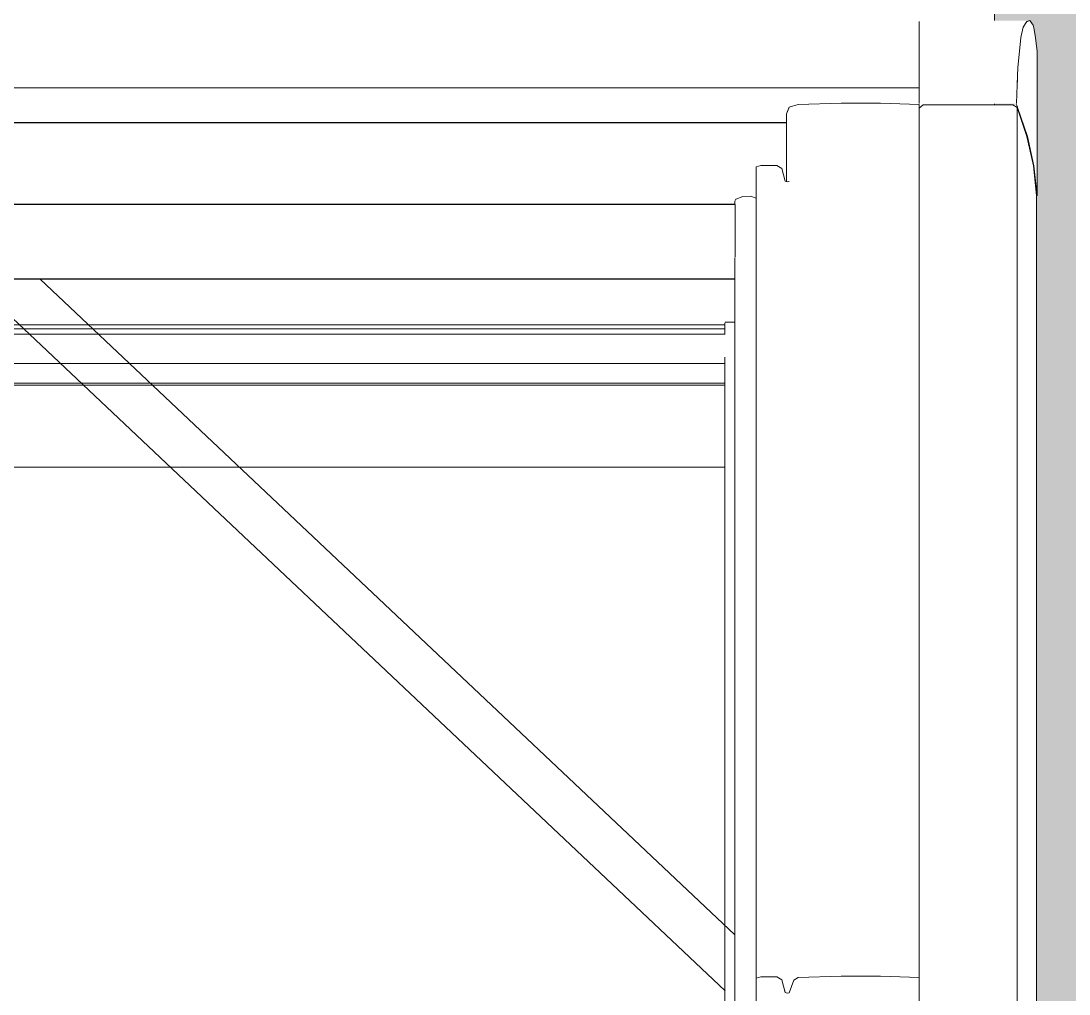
# Model space of a CAD drawing. Header units: metres. Extents: x -3 to 171, y -23 to 41.
# Drawn here: x 5.1048 to 5.5357, y -3.3846 to -2.9844 of the extents above; entities that cross this region are included whole.
import ezdxf

# ---------------------------------------------------------------- set-up
doc = ezdxf.new("R2010")
doc.units = ezdxf.units.M
doc.header["$MEASUREMENT"] = 0
doc.linetypes.add('Achse', pattern=[0.004, 0.002, -0.001, 0, -0.001])
doc.linetypes.add('Wipeout_Contour', pattern=[1, 0, -1])
for name, color, linetype in [('6._Dach PP STG1_1_000 Achsraster', 7, 'Continuous'), ('6._Dach PP STG1_1_325 Dachfenster', 7, 'Continuous'), ('6._Dach PP STG1_1_330 Dachaufbau', 7, 'Continuous')]:
    doc.layers.add(name, color=color, linetype=linetype)

msp = doc.modelspace()

# ---------------------------------------------------------------- hatches: boundary and pattern name
at = {"layer": '6._Dach PP STG1_1_330 Dachaufbau', "linetype": 'Continuous', "lineweight": 0, "true_color": 0x000000}
h = msp.add_hatch(color=18, dxfattribs=at)
h.paths.add_polyline_path([(3.445, -0.4), (3.755, -0.4), (3.755, 0.07), (2.8, 0.07), (2.8, -0.77152), (1.05, -0.77152), (1.05, 0.07), (-0.00106, 0.07), (0.01606, -4.6), (6.325, -4.6), (6.325, -0.82361), (3.445, -0.82361)])
h.paths.add_polyline_path([(3.805, -2.1975), (5.505, -2.1975), (5.505, -3.79873), (3.805, -3.79873)], flags=0)
h.paths.add_polyline_path([(1.075, -3.79873), (1.075, -2.1975), (2.775, -2.1975), (2.775, -3.79873)], flags=0)

# ---------------------------------------------------------------- linework, layer by layer
at = {"layer": '6._Dach PP STG1_1_000 Achsraster', "color": 5, "linetype": 'Achse', "lineweight": 0, "ltscale": 1000}
msp.add_line((-1.5, -3), (21, -3), dxfattribs=at)
at = {"layer": '6._Dach PP STG1_1_330 Dachaufbau', "color": 7, "linetype": 'Continuous', "lineweight": 18, "ltscale": 1000, "flags": 128}
msp.add_lwpolyline([(5.505, -3.79873), (5.505, -2.1975)], dxfattribs=at)

# ---------------------------------------------------------------- next in the draw order: wipeouts: each hides what was drawn before it
at = {"color": 254, "linetype": 'Wipeout_Contour', "lineweight": 0, "ltscale": 47.36213}
msp.add_wipeout([(4.70759, -2.95926), (4.70798, -2.98422), (4.71965, -2.98422), (4.71965, -3.01187), (5.47405, -3.01187), (5.47405, -2.98422), (5.48573, -2.98422), (5.48611, -2.95926)], dxfattribs=at).dxf.layer = '6._Dach PP STG1_1_325 Dachfenster'
at = {"color": 254, "linetype": 'Wipeout_Contour', "lineweight": 0, "ltscale": 33.093057}
msp.add_wipeout([(5.51435, -3.01989), (5.51435, -3.59156), (5.51455, -3.59208), (5.51835, -3.60344), (5.51835, -3.03184)], dxfattribs=at).dxf.layer = '6._Dach PP STG1_1_325 Dachfenster'
at = {"color": 254, "linetype": 'Wipeout_Contour', "lineweight": 0, "ltscale": 33.095595}
msp.add_wipeout([(5.52105, -3.04401), (5.52105, -3.6153), (5.52125, -3.6162), (5.52235, -3.62657), (5.52235, -3.05626)], dxfattribs=at).dxf.layer = '6._Dach PP STG1_1_325 Dachfenster'
at = {"color": 254, "linetype": 'Wipeout_Contour', "lineweight": 0, "ltscale": 38.167715}
msp.add_wipeout([(5.39825, -3.56164), (5.39875, -3.56164), (5.39875, -3.05769), (5.39825, -3.05854), (5.39825, -3.05967), (5.39835, -3.08153)], dxfattribs=at).dxf.layer = '6._Dach PP STG1_1_325 Dachfenster'
at = {"color": 254, "linetype": 'Wipeout_Contour', "lineweight": 0, "ltscale": 25.841486}
msp.add_wipeout([(5.41975, -3.56164), (5.42055, -3.56164), (5.42055, -3.38402), (5.41975, -3.38423)], dxfattribs=at).dxf.layer = '6._Dach PP STG1_1_325 Dachfenster'

# ---------------------------------------------------------------- next in the draw order: wipeouts: each hides what was drawn before it
at = {"color": 254, "linetype": 'Wipeout_Contour', "lineweight": 0, "ltscale": 33.119408}
msp.add_wipeout([(5.51835, -3.03184), (5.51835, -3.60344), (5.51855, -3.60403), (5.52105, -3.6153), (5.52105, -3.04401)], dxfattribs=at).dxf.layer = '6._Dach PP STG1_1_325 Dachfenster'
at = {"color": 254, "linetype": 'Wipeout_Contour', "lineweight": 0, "ltscale": 25.463698}
msp.add_wipeout([(5.39875, -3.05769), (5.39875, -3.56164), (5.40155, -3.56164), (5.40155, -3.05656)], dxfattribs=at).dxf.layer = '6._Dach PP STG1_1_325 Dachfenster'
at = {"color": 254, "linetype": 'Wipeout_Contour', "lineweight": 0, "ltscale": 25.846741}
msp.add_wipeout([(5.41765, -3.56164), (5.41895, -3.56164), (5.41895, -3.38395), (5.41765, -3.37879)], dxfattribs=at).dxf.layer = '6._Dach PP STG1_1_325 Dachfenster'

# ---------------------------------------------------------------- next in the draw order: wipeouts: each hides what was drawn before it
at = {"color": 254, "linetype": 'Wipeout_Contour', "lineweight": 0, "ltscale": 23.928014}
msp.add_wipeout([(4.79535, -3.07049), (5.39835, -3.07049), (5.39835, -3.05988), (4.79535, -3.05988)], dxfattribs=at).dxf.layer = '6._Dach PP STG1_1_325 Dachfenster'
at = {"color": 254, "linetype": 'Wipeout_Contour', "lineweight": 0, "ltscale": 23.952619}
msp.add_wipeout([(4.79535, -3.07982), (5.39835, -3.07982), (5.39835, -3.0748), (4.79535, -3.0748)], dxfattribs=at).dxf.layer = '6._Dach PP STG1_1_325 Dachfenster'
at = {"color": 254, "linetype": 'Wipeout_Contour', "lineweight": 0, "ltscale": 18.438396}
msp.add_wipeout([(4.79545, -3.0905), (5.39825, -3.0905), (4.79545, -3.09043)], dxfattribs=at).dxf.layer = '6._Dach PP STG1_1_325 Dachfenster'
at = {"color": 254, "linetype": 'Wipeout_Contour', "lineweight": 0, "ltscale": 25.808336}
msp.add_wipeout([(5.40895, -3.56164), (5.41555, -3.56164), (5.41555, -3.37752), (5.40895, -3.37752)], dxfattribs=at).dxf.layer = '6._Dach PP STG1_1_325 Dachfenster'
at = {"color": 254, "linetype": 'Wipeout_Contour', "lineweight": 0, "ltscale": 25.855766}
msp.add_wipeout([(5.42055, -3.56164), (5.42255, -3.56164), (5.42255, -3.37886), (5.42055, -3.38402)], dxfattribs=at).dxf.layer = '6._Dach PP STG1_1_325 Dachfenster'

# ---------------------------------------------------------------- next in the draw order: wipeouts: each hides what was drawn before it
at = {"color": 254, "linetype": 'Wipeout_Contour', "lineweight": 0, "ltscale": 23.942932}
msp.add_wipeout([(4.79535, -3.0748), (5.39835, -3.0748), (5.39835, -3.07049), (4.79535, -3.07049)], dxfattribs=at).dxf.layer = '6._Dach PP STG1_1_325 Dachfenster'
at = {"color": 254, "linetype": 'Wipeout_Contour', "lineweight": 0, "ltscale": 35.896345}
msp.add_wipeout([(4.79535, -3.08067), (4.79535, -3.08153), (4.79545, -3.08258), (5.39825, -3.08258), (5.39825, -3.0818), (5.39835, -3.08067)], dxfattribs=at).dxf.layer = '6._Dach PP STG1_1_325 Dachfenster'
at = {"color": 254, "linetype": 'Wipeout_Contour', "lineweight": 0, "ltscale": 25.795197}
msp.add_wipeout([(5.40705, -3.56164), (5.40895, -3.56164), (5.40895, -3.37752), (5.40705, -3.37801)], dxfattribs=at).dxf.layer = '6._Dach PP STG1_1_325 Dachfenster'
at = {"color": 254, "linetype": 'Wipeout_Contour', "lineweight": 0, "ltscale": 25.848963}
msp.add_wipeout([(5.42255, -3.56164), (5.42435, -3.56164), (5.42435, -3.3778), (5.42255, -3.37886)], dxfattribs=at).dxf.layer = '6._Dach PP STG1_1_325 Dachfenster'
at = {"color": 254, "linetype": 'Wipeout_Contour', "lineweight": 0, "ltscale": 25.839058}
msp.add_wipeout([(5.41895, -3.56164), (5.41975, -3.56164), (5.41975, -3.38423), (5.41895, -3.38395)], dxfattribs=at).dxf.layer = '6._Dach PP STG1_1_325 Dachfenster'

# ---------------------------------------------------------------- next in the draw order: wipeouts: each hides what was drawn before it
at = {"color": 254, "linetype": 'Wipeout_Contour', "lineweight": 0, "ltscale": 25.482657}
msp.add_wipeout([(5.40465, -3.05649), (5.40465, -3.56164), (5.40705, -3.56164), (5.40705, -3.05731)], dxfattribs=at).dxf.layer = '6._Dach PP STG1_1_325 Dachfenster'
at = {"color": 254, "linetype": 'Wipeout_Contour', "lineweight": 0, "ltscale": 23.964296}
msp.add_wipeout([(4.79545, -3.08258), (4.79545, -3.08364), (5.39825, -3.08364), (5.39825, -3.08258)], dxfattribs=at).dxf.layer = '6._Dach PP STG1_1_325 Dachfenster'
at = {"color": 254, "linetype": 'Wipeout_Contour', "lineweight": 0, "ltscale": 25.826826}
msp.add_wipeout([(5.41765, -3.37879), (5.41555, -3.37752), (5.41555, -3.56164), (5.41765, -3.56164)], dxfattribs=at).dxf.layer = '6._Dach PP STG1_1_325 Dachfenster'
at = {"color": 254, "linetype": 'Wipeout_Contour', "lineweight": 0, "ltscale": 25.880634}
msp.add_wipeout([(5.42435, -3.56164), (5.44195, -3.56164), (5.44195, -3.37723), (5.42435, -3.3778)], dxfattribs=at).dxf.layer = '6._Dach PP STG1_1_325 Dachfenster'

# ---------------------------------------------------------------- next in the draw order: wipeouts: each hides what was drawn before it
at = {"color": 254, "linetype": 'Wipeout_Contour', "lineweight": 0, "ltscale": 25.266334}
msp.add_wipeout([(5.40895, -3.04383), (5.40705, -3.04433), (5.40705, -3.37801), (5.40895, -3.37752)], dxfattribs=at).dxf.layer = '6._Dach PP STG1_1_325 Dachfenster'
at = {"color": 254, "linetype": 'Wipeout_Contour', "lineweight": 0, "ltscale": 25.318229}
msp.add_wipeout([(5.41975, -3.05055), (5.41895, -3.05027), (5.41895, -3.38395), (5.41975, -3.38423)], dxfattribs=at).dxf.layer = '6._Dach PP STG1_1_325 Dachfenster'
at = {"color": 254, "linetype": 'Wipeout_Contour', "lineweight": 0, "ltscale": 25.472279}
msp.add_wipeout([(5.40155, -3.05656), (5.40155, -3.56164), (5.40465, -3.56164), (5.40465, -3.05649)], dxfattribs=at).dxf.layer = '6._Dach PP STG1_1_325 Dachfenster'
at = {"color": 254, "linetype": 'Wipeout_Contour', "lineweight": 0, "ltscale": 23.958379}
msp.add_wipeout([(4.79535, -3.08067), (5.39835, -3.08067), (5.39835, -3.07982), (4.79535, -3.07982)], dxfattribs=at).dxf.layer = '6._Dach PP STG1_1_325 Dachfenster'
at = {"color": 254, "linetype": 'Wipeout_Contour', "lineweight": 0, "ltscale": 23.96602}
msp.add_wipeout([(4.79545, -3.08364), (4.79545, -3.08428), (5.39825, -3.08428), (5.39825, -3.08364)], dxfattribs=at).dxf.layer = '6._Dach PP STG1_1_325 Dachfenster'
at = {"color": 254, "linetype": 'Wipeout_Contour', "lineweight": 0, "ltscale": 25.935669}
msp.add_wipeout([(5.44195, -3.37723), (5.44195, -3.56164), (5.45815, -3.56164), (5.45815, -3.37723)], dxfattribs=at).dxf.layer = '6._Dach PP STG1_1_325 Dachfenster'

# ---------------------------------------------------------------- next in the draw order: wipeouts: each hides what was drawn before it
at = {"color": 254, "linetype": 'Wipeout_Contour', "lineweight": 0, "ltscale": 25.280982}
msp.add_wipeout([(5.40895, -3.04383), (5.40895, -3.37752), (5.41555, -3.37752), (5.41555, -3.04383)], dxfattribs=at).dxf.layer = '6._Dach PP STG1_1_325 Dachfenster'
at = {"color": 254, "linetype": 'Wipeout_Contour', "lineweight": 0, "ltscale": 25.320991}
msp.add_wipeout([(5.41975, -3.05055), (5.41975, -3.38423), (5.42055, -3.38402), (5.42055, -3.0503)], dxfattribs=at).dxf.layer = '6._Dach PP STG1_1_325 Dachfenster'
at = {"color": 254, "linetype": 'Wipeout_Contour', "lineweight": 0, "ltscale": 23.97413}
msp.add_wipeout([(4.79545, -3.09043), (5.39825, -3.09043), (5.39825, -3.08499), (4.79545, -3.08499)], dxfattribs=at).dxf.layer = '6._Dach PP STG1_1_325 Dachfenster'
at = {"color": 254, "linetype": 'Wipeout_Contour', "lineweight": 0, "ltscale": 38.47859}
msp.add_wipeout([(5.47405, -3.37775), (5.45815, -3.37723), (5.45815, -3.56164), (5.47405, -3.56164), (5.47405, -3.52738), (5.47405, -3.50489)], dxfattribs=at).dxf.layer = '6._Dach PP STG1_1_325 Dachfenster'

# ---------------------------------------------------------------- next in the draw order: wipeouts: each hides what was drawn before it
at = {"color": 254, "linetype": 'Wipeout_Contour', "lineweight": 0, "ltscale": 25.717628}
msp.add_wipeout([(5.47405, -3.02019), (5.47405, -3.59082), (5.47575, -3.59082), (5.47575, -3.01893)], dxfattribs=at).dxf.layer = '6._Dach PP STG1_1_325 Dachfenster'
at = {"color": 254, "linetype": 'Wipeout_Contour', "lineweight": 0, "ltscale": 25.317664}
msp.add_wipeout([(5.42055, -3.0503), (5.42055, -3.38402), (5.42255, -3.37886), (5.42255, -3.04514)], dxfattribs=at).dxf.layer = '6._Dach PP STG1_1_325 Dachfenster'
at = {"color": 254, "linetype": 'Wipeout_Contour', "lineweight": 0, "ltscale": 84.201355}
msp.add_wipeout([(5.40705, -3.05274), (4.78665, -3.05274), (4.78665, -3.05731), (4.78905, -3.05649), (4.79215, -3.05656), (4.79495, -3.05769), (4.79545, -3.05854), (4.79545, -3.05967), (5.39825, -3.05967), (5.39825, -3.05854), (5.39875, -3.05769), (5.40155, -3.05656), (5.40465, -3.05649), (5.40705, -3.05731)], dxfattribs=at).dxf.layer = '6._Dach PP STG1_1_325 Dachfenster'
at = {"color": 254, "linetype": 'Wipeout_Contour', "lineweight": 0, "ltscale": 23.967421}
msp.add_wipeout([(4.79545, -3.08499), (5.39825, -3.08499), (5.39825, -3.08428), (4.79545, -3.08428)], dxfattribs=at).dxf.layer = '6._Dach PP STG1_1_325 Dachfenster'
at = {"color": 254, "linetype": 'Wipeout_Contour', "lineweight": 0, "ltscale": 17.959637}
msp.add_wipeout([(5.11273, -3.0905), (5.39825, -3.36016), (5.39825, -3.0905)], dxfattribs=at).dxf.layer = '6._Dach PP STG1_1_325 Dachfenster'

# ---------------------------------------------------------------- next in the draw order: linework, layer by layer
at = {"layer": '6._Dach PP STG1_1_325 Dachfenster', "color": 7, "linetype": 'Continuous', "lineweight": 13, "ltscale": 1000, "flags": 128}
for points in [[(5.40155, -3.05656), (5.40465, -3.05649)], [(5.40465, -3.05649), (5.40705, -3.05731)]]:
    msp.add_lwpolyline(points, dxfattribs=at)

# ---------------------------------------------------------------- next in the draw order: wipeouts: each hides what was drawn before it
at = {"color": 254, "linetype": 'Wipeout_Contour', "lineweight": 0, "ltscale": 25.784136}
msp.add_wipeout([(5.47575, -3.01893), (5.47575, -3.59082), (5.51255, -3.59082), (5.51255, -3.01893)], dxfattribs=at).dxf.layer = '6._Dach PP STG1_1_325 Dachfenster'
at = {"color": 254, "linetype": 'Wipeout_Contour', "lineweight": 0, "ltscale": 25.308473}
msp.add_wipeout([(5.41895, -3.05027), (5.41765, -3.0451), (5.41765, -3.37879), (5.41895, -3.38395)], dxfattribs=at).dxf.layer = '6._Dach PP STG1_1_325 Dachfenster'
at = {"color": 254, "linetype": 'Wipeout_Contour', "lineweight": 0, "ltscale": 25.320042}
msp.add_wipeout([(5.42255, -3.04514), (5.42255, -3.37886), (5.42435, -3.3778), (5.42435, -3.04408)], dxfattribs=at).dxf.layer = '6._Dach PP STG1_1_325 Dachfenster'
at = {"color": 254, "linetype": 'Wipeout_Contour', "lineweight": 0, "ltscale": 18.389279}
msp.add_wipeout([(4.79535, -3.05988), (5.39835, -3.05988), (4.79535, -3.05967)], dxfattribs=at).dxf.layer = '6._Dach PP STG1_1_325 Dachfenster'
at = {"color": 254, "linetype": 'Wipeout_Contour', "lineweight": 0, "ltscale": 49.175251}
msp.add_wipeout([(4.79545, -3.36016), (4.79545, -3.3849), (4.98259, -3.56164), (5.21111, -3.56164), (5.39825, -3.3849), (5.39825, -3.36016), (5.11273, -3.0905), (5.08098, -3.0905)], dxfattribs=at).dxf.layer = '6._Dach PP STG1_1_325 Dachfenster'

# ---------------------------------------------------------------- next in the draw order: linework, layer by layer
at = {"layer": '6._Dach PP STG1_1_325 Dachfenster', "color": 7, "linetype": 'Continuous', "lineweight": 13, "ltscale": 1000, "flags": 128}
for points in [[(5.39825, -3.05854), (5.39875, -3.05769)], [(5.39825, -3.05854), (5.39825, -3.05967)], [(5.39875, -3.05769), (5.40155, -3.05656)], [(4.79535, -3.05967), (5.39835, -3.05967)], [(5.39835, -3.08153), (5.39835, -3.08067), (5.39835, -3.07982), (5.39835, -3.0748), (5.39835, -3.07049), (5.39835, -3.05988)], [(5.39825, -3.0818), (5.39825, -3.56164)], [(4.79545, -3.09043), (5.39825, -3.09043)], [(4.79545, -3.0905), (5.39825, -3.0905)], [(5.11273, -3.0905), (5.39825, -3.36016)], [(5.09685, -3.10238), (5.10831, -3.1132), (5.11804, -3.12239), (5.39429, -3.38328)], [(4.79955, -3.10931), (5.39415, -3.10931)], [(5.39415, -3.10846), (5.39415, -3.1132)], [(5.39825, -3.10825), (5.39435, -3.10825)], [(4.79942, -3.1132), (5.39429, -3.1132)], [(4.79955, -3.11101), (5.39415, -3.11101)], [(5.39415, -3.12267), (5.39415, -3.56164)], [(4.79955, -3.12522), (5.39415, -3.12522)], [(4.79955, -3.13335), (5.39415, -3.13335)], [(4.79955, -3.13413), (5.39415, -3.13413)], [(4.79955, -3.16786), (5.39415, -3.16786)], [(5.41895, -3.38395), (5.41975, -3.38423)], [(5.41975, -3.38423), (5.42055, -3.38402)]]:
    msp.add_lwpolyline(points, dxfattribs=at)

# ---------------------------------------------------------------- next in the draw order: wipeouts: each hides what was drawn before it
at = {"color": 254, "linetype": 'Wipeout_Contour', "lineweight": 0, "ltscale": 32.463854}
msp.add_wipeout([(5.51255, -3.01893), (5.51255, -3.59082), (5.51402, -3.59082), (5.51435, -3.59156), (5.51435, -3.01989)], dxfattribs=at).dxf.layer = '6._Dach PP STG1_1_325 Dachfenster'
at = {"color": 254, "linetype": 'Wipeout_Contour', "lineweight": 0, "ltscale": 25.29668}
msp.add_wipeout([(5.41555, -3.04383), (5.41555, -3.37752), (5.41765, -3.37879), (5.41765, -3.0451)], dxfattribs=at).dxf.layer = '6._Dach PP STG1_1_325 Dachfenster'
at = {"color": 254, "linetype": 'Wipeout_Contour', "lineweight": 0, "ltscale": 25.352999}
msp.add_wipeout([(5.44195, -3.04351), (5.42435, -3.04408), (5.42435, -3.3778), (5.44195, -3.37723)], dxfattribs=at).dxf.layer = '6._Dach PP STG1_1_325 Dachfenster'

# ---------------------------------------------------------------- next in the draw order: linework, layer by layer
at = {"layer": '6._Dach PP STG1_1_325 Dachfenster', "color": 7, "linetype": 'Continuous', "lineweight": 13, "ltscale": 1000, "flags": 128}
for points in [[(5.40705, -3.37801), (5.40895, -3.37752), (5.41555, -3.37752)], [(5.41555, -3.37752), (5.41765, -3.37879)], [(5.42255, -3.37886), (5.42435, -3.3778)], [(5.41765, -3.37879), (5.41895, -3.38395)], [(5.42055, -3.38402), (5.42255, -3.37886)]]:
    msp.add_lwpolyline(points, dxfattribs=at)

# ---------------------------------------------------------------- next in the draw order: wipeouts: each hides what was drawn before it
at = {"color": 254, "linetype": 'Wipeout_Contour', "lineweight": 0, "ltscale": 25.422553}
msp.add_wipeout([(5.51413, -3.01879), (5.51455, -3.01989), (5.51455, -3.00685), (5.51405, -3.01836)], dxfattribs=at).dxf.layer = '6._Dach PP STG1_1_325 Dachfenster'
at = {"color": 254, "linetype": 'Wipeout_Contour', "lineweight": 0, "ltscale": 25.543187}
msp.add_wipeout([(5.42055, -3.05023), (5.41955, -3.02258), (5.41955, -3.05048), (5.42045, -3.05036)], dxfattribs=at).dxf.layer = '6._Dach PP STG1_1_325 Dachfenster'
at = {"color": 254, "linetype": 'Wipeout_Contour', "lineweight": 0, "ltscale": 25.41059}
msp.add_wipeout([(5.44195, -3.04351), (5.44195, -3.37723), (5.45815, -3.37723), (5.45815, -3.04351)], dxfattribs=at).dxf.layer = '6._Dach PP STG1_1_325 Dachfenster'

# ---------------------------------------------------------------- next in the draw order: wipeouts: each hides what was drawn before it
at = {"color": 254, "linetype": 'Wipeout_Contour', "lineweight": 0, "ltscale": 25.183859}
msp.add_wipeout([(5.42056, -3.01991), (5.41955, -3.02258), (5.42055, -3.05023), (5.42255, -3.04514)], dxfattribs=at).dxf.layer = '6._Dach PP STG1_1_325 Dachfenster'
at = {"color": 254, "linetype": 'Wipeout_Contour', "lineweight": 0, "ltscale": 25.466089}
msp.add_wipeout([(5.45815, -3.04351), (5.45815, -3.37723), (5.47405, -3.37775), (5.47405, -3.04403)], dxfattribs=at).dxf.layer = '6._Dach PP STG1_1_325 Dachfenster'

# ---------------------------------------------------------------- next in the draw order: linework, layer by layer
at = {"layer": '6._Dach PP STG1_1_325 Dachfenster', "color": 7, "linetype": 'Continuous', "lineweight": 13, "ltscale": 1000, "flags": 128}
msp.add_lwpolyline([(5.42435, -3.3778), (5.44195, -3.37723), (5.45815, -3.37723), (5.47405, -3.37775)], dxfattribs=at)

# ---------------------------------------------------------------- next in the draw order: wipeouts: each hides what was drawn before it
at = {"color": 254, "linetype": 'Wipeout_Contour', "lineweight": 0, "ltscale": 24.9651}
msp.add_wipeout([(5.42435, -3.04408), (5.44195, -3.04351), (5.44195, -3.0182), (5.42435, -3.01876)], dxfattribs=at).dxf.layer = '6._Dach PP STG1_1_325 Dachfenster'

# ---------------------------------------------------------------- next in the draw order: wipeouts: each hides what was drawn before it
at = {"color": 254, "linetype": 'Wipeout_Contour', "lineweight": 0, "ltscale": 18.046651}
msp.add_wipeout([(5.42435, -3.01876), (5.42055, -3.01983), (5.42435, -3.04408)], dxfattribs=at).dxf.layer = '6._Dach PP STG1_1_325 Dachfenster'
at = {"color": 254, "linetype": 'Wipeout_Contour', "lineweight": 0, "ltscale": 25.027423}
msp.add_wipeout([(5.44195, -3.04351), (5.45815, -3.04351), (5.45815, -3.0182), (5.44195, -3.0182)], dxfattribs=at).dxf.layer = '6._Dach PP STG1_1_325 Dachfenster'

# ---------------------------------------------------------------- next in the draw order: wipeouts: each hides what was drawn before it
at = {"color": 254, "linetype": 'Wipeout_Contour', "lineweight": 0, "ltscale": 18.930415}
msp.add_wipeout([(5.42055, -3.01983), (5.42255, -3.04514), (5.42435, -3.04408)], dxfattribs=at).dxf.layer = '6._Dach PP STG1_1_325 Dachfenster'
at = {"color": 254, "linetype": 'Wipeout_Contour', "lineweight": 0, "ltscale": 25.082767}
msp.add_wipeout([(5.45815, -3.04351), (5.47405, -3.04403), (5.47405, -3.01871), (5.45815, -3.0182)], dxfattribs=at).dxf.layer = '6._Dach PP STG1_1_325 Dachfenster'

# ---------------------------------------------------------------- next in the draw order: wipeouts: each hides what was drawn before it
at = {"color": 254, "linetype": 'Wipeout_Contour', "lineweight": 0, "ltscale": 23.864772}
msp.add_wipeout([(4.77415, -3.03818), (5.41955, -3.03818), (5.41955, -3.02622), (4.77415, -3.02622)], dxfattribs=at).dxf.layer = '6._Dach PP STG1_1_325 Dachfenster'

# ---------------------------------------------------------------- next in the draw order: wipeouts: each hides what was drawn before it
at = {"color": 254, "linetype": 'Wipeout_Contour', "lineweight": 0, "ltscale": 95.098939}
msp.add_wipeout([(4.71965, -3.01187), (4.71965, -3.01871), (4.73555, -3.0182), (4.75175, -3.0182), (4.76935, -3.01876), (4.77315, -3.01983), (4.77415, -3.02258), (4.77415, -3.02615), (5.41955, -3.02615), (5.41955, -3.02258), (5.42055, -3.01983), (5.42435, -3.01876), (5.44195, -3.0182), (5.45815, -3.0182), (5.47405, -3.01871), (5.47405, -3.01187)], dxfattribs=at).dxf.layer = '6._Dach PP STG1_1_325 Dachfenster'
at = {"color": 254, "linetype": 'Wipeout_Contour', "lineweight": 0, "ltscale": 95.542319}
msp.add_wipeout([(4.77415, -3.03818), (4.77415, -3.05048), (4.77475, -3.05027), (4.77605, -3.04511), (4.77815, -3.04383), (4.78475, -3.04383), (4.78665, -3.04433), (4.78665, -3.05274), (5.40705, -3.05274), (5.40705, -3.04433), (5.40895, -3.04383), (5.41555, -3.04383), (5.41765, -3.0451), (5.41895, -3.05027), (5.41955, -3.05048), (5.41955, -3.03818)], dxfattribs=at).dxf.layer = '6._Dach PP STG1_1_325 Dachfenster'

# ---------------------------------------------------------------- next in the draw order: linework, layer by layer
at = {"layer": '6._Dach PP STG1_1_325 Dachfenster', "color": 7, "linetype": 'Continuous', "lineweight": 13, "ltscale": 1000, "flags": 128}
for points in [[(5.41955, -3.02258), (5.42055, -3.01983)], [(5.41955, -3.05048), (5.41955, -3.02258)], [(4.77415, -3.02615), (5.41955, -3.02615)], [(5.40705, -3.04433), (5.40895, -3.04383), (5.41555, -3.04383)], [(5.40705, -3.04433), (5.40705, -3.37801), (5.40705, -3.56164)], [(5.41555, -3.04383), (5.41765, -3.0451)], [(5.41765, -3.0451), (5.41895, -3.05027)], [(5.41895, -3.05027), (5.41975, -3.05055)], [(5.41975, -3.05055), (5.42045, -3.05036)]]:
    msp.add_lwpolyline(points, dxfattribs=at)

# ---------------------------------------------------------------- next in the draw order: wipeouts: each hides what was drawn before it
at = {"color": 254, "linetype": 'Wipeout_Contour', "lineweight": 0, "ltscale": 72.371607}
msp.add_wipeout([(5.51413, -3.01879), (5.47405, -3.01879), (5.47405, -3.02019), (5.47575, -3.01893), (5.51255, -3.01893), (5.51435, -3.01989), (5.51835, -3.03184), (5.52105, -3.04401), (5.52235, -3.05626), (5.52125, -3.04401), (5.51855, -3.03184), (5.51455, -3.01989)], dxfattribs=at).dxf.layer = '6._Dach PP STG1_1_325 Dachfenster'

# ---------------------------------------------------------------- next in the draw order: wipeouts: each hides what was drawn before it
at = {"color": 254, "linetype": 'Wipeout_Contour', "lineweight": 0, "ltscale": 30.866664}
msp.add_wipeout([(5.47405, -3.00365), (5.47405, -3.01836), (5.51405, -3.01836), (5.51455, -3.00685), (5.51468, -3.00365)], dxfattribs=at).dxf.layer = '6._Dach PP STG1_1_325 Dachfenster'

# ---------------------------------------------------------------- next in the draw order: linework, layer by layer
at = {"layer": '6._Dach PP STG1_1_325 Dachfenster', "color": 7, "linetype": 'Continuous', "lineweight": 13, "ltscale": 1000, "flags": 128}
for points in [[(4.71965, -3.01187), (5.47405, -3.01187)], [(5.42055, -3.01983), (5.42435, -3.01876), (5.44195, -3.0182), (5.45815, -3.0182), (5.47405, -3.01871)], [(5.47405, -3.02019), (5.47405, -3.01879)], [(5.47575, -3.01893), (5.47405, -3.02019)], [(5.47405, -3.02019), (5.47405, -3.59082)]]:
    msp.add_lwpolyline(points, dxfattribs=at)

# ---------------------------------------------------------------- next in the draw order: wipeouts: each hides what was drawn before it
at = {"color": 254, "linetype": 'Wipeout_Contour', "lineweight": 0, "ltscale": 44.212318}
msp.add_wipeout([(5.51455, -3.01989), (5.51855, -3.03184), (5.51855, -2.98451), (5.51685, -2.98692), (5.51589, -2.99113), (5.51468, -3.00365), (5.51455, -3.00685)], dxfattribs=at).dxf.layer = '6._Dach PP STG1_1_325 Dachfenster'

# ---------------------------------------------------------------- next in the draw order: linework, layer by layer
at = {"layer": '6._Dach PP STG1_1_325 Dachfenster', "color": 7, "linetype": 'Continuous', "lineweight": 13, "ltscale": 1000, "flags": 128}
for points in [[(5.51255, -3.01893), (5.47575, -3.01893)], [(5.51435, -3.01989), (5.51255, -3.01893)], [(5.51435, -3.01989), (5.51435, -3.59156)]]:
    msp.add_lwpolyline(points, dxfattribs=at)

# ---------------------------------------------------------------- next in the draw order: wipeouts: each hides what was drawn before it
at = {"color": 254, "linetype": 'Wipeout_Contour', "lineweight": 0, "ltscale": 37.078488}
msp.add_wipeout([(5.51855, -2.98451), (5.51855, -3.03184), (5.52125, -3.04401), (5.52125, -2.98718), (5.52086, -2.98607), (5.51955, -2.98422)], dxfattribs=at).dxf.layer = '6._Dach PP STG1_1_325 Dachfenster'
at = {"color": 254, "linetype": 'Wipeout_Contour', "lineweight": 0, "ltscale": 25.143353}
msp.add_wipeout([(5.47405, -3.00365), (5.51468, -3.00365), (5.51589, -2.99113), (5.47405, -2.99113)], dxfattribs=at).dxf.layer = '6._Dach PP STG1_1_325 Dachfenster'

# ---------------------------------------------------------------- next in the draw order: wipeouts: each hides what was drawn before it
at = {"color": 254, "linetype": 'Wipeout_Contour', "lineweight": 0, "ltscale": 25.127031}
msp.add_wipeout([(5.47405, -2.98692), (5.51685, -2.98692), (5.51826, -2.98457), (5.47405, -2.98457)], dxfattribs=at).dxf.layer = '6._Dach PP STG1_1_325 Dachfenster'
at = {"color": 254, "linetype": 'Wipeout_Contour', "lineweight": 0, "ltscale": 31.395894}
msp.add_wipeout([(5.52125, -3.04401), (5.52255, -3.05626), (5.52255, -2.99685), (5.52179, -2.99035), (5.52125, -2.98718)], dxfattribs=at).dxf.layer = '6._Dach PP STG1_1_325 Dachfenster'

# ---------------------------------------------------------------- next in the draw order: linework, layer by layer
at = {"layer": '6._Dach PP STG1_1_325 Dachfenster', "color": 7, "linetype": 'Continuous', "lineweight": 13, "ltscale": 1000, "flags": 128}
for points in [[(5.52255, -3.05626), (5.52255, -2.99685)], [(5.52255, -3.05626), (5.52125, -3.04401), (5.51855, -3.03184), (5.51455, -3.01989), (5.51413, -3.01879)], [(5.52235, -3.05626), (5.52105, -3.04401), (5.51835, -3.03184), (5.51435, -3.01989)], [(5.52235, -3.05626), (5.52235, -3.62657)]]:
    msp.add_lwpolyline(points, dxfattribs=at)

# ---------------------------------------------------------------- next in the draw order: wipeouts: each hides what was drawn before it
at = {"color": 254, "linetype": 'Wipeout_Contour', "lineweight": 0, "ltscale": 18.207953}
msp.add_wipeout([(5.47405, -2.98422), (5.51826, -2.98457), (5.51955, -2.98422)], dxfattribs=at).dxf.layer = '6._Dach PP STG1_1_325 Dachfenster'
at = {"color": 254, "linetype": 'Wipeout_Contour', "lineweight": 0, "ltscale": 25.123569}
msp.add_wipeout([(5.51685, -2.98692), (5.47405, -2.98692), (5.47405, -2.99113), (5.51589, -2.99113)], dxfattribs=at).dxf.layer = '6._Dach PP STG1_1_325 Dachfenster'

# ---------------------------------------------------------------- next in the draw order: linework, layer by layer
at = {"layer": '6._Dach PP STG1_1_325 Dachfenster', "color": 7, "linetype": 'Continuous', "lineweight": 13, "ltscale": 1000, "flags": 128}
for points in [[(5.47405, -3.01836), (5.47405, -3.00365), (5.47405, -2.99113), (5.47405, -2.98692), (5.47405, -2.98457)], [(5.51405, -3.01836), (5.51455, -3.00685), (5.51468, -3.00365), (5.51589, -2.99113), (5.51685, -2.98692), (5.51826, -2.98457), (5.51955, -2.98422), (5.52086, -2.98607), (5.52125, -2.98718), (5.52179, -2.99035), (5.52255, -2.99685)]]:
    msp.add_lwpolyline(points, dxfattribs=at)

doc.saveas('drawing.dxf')
